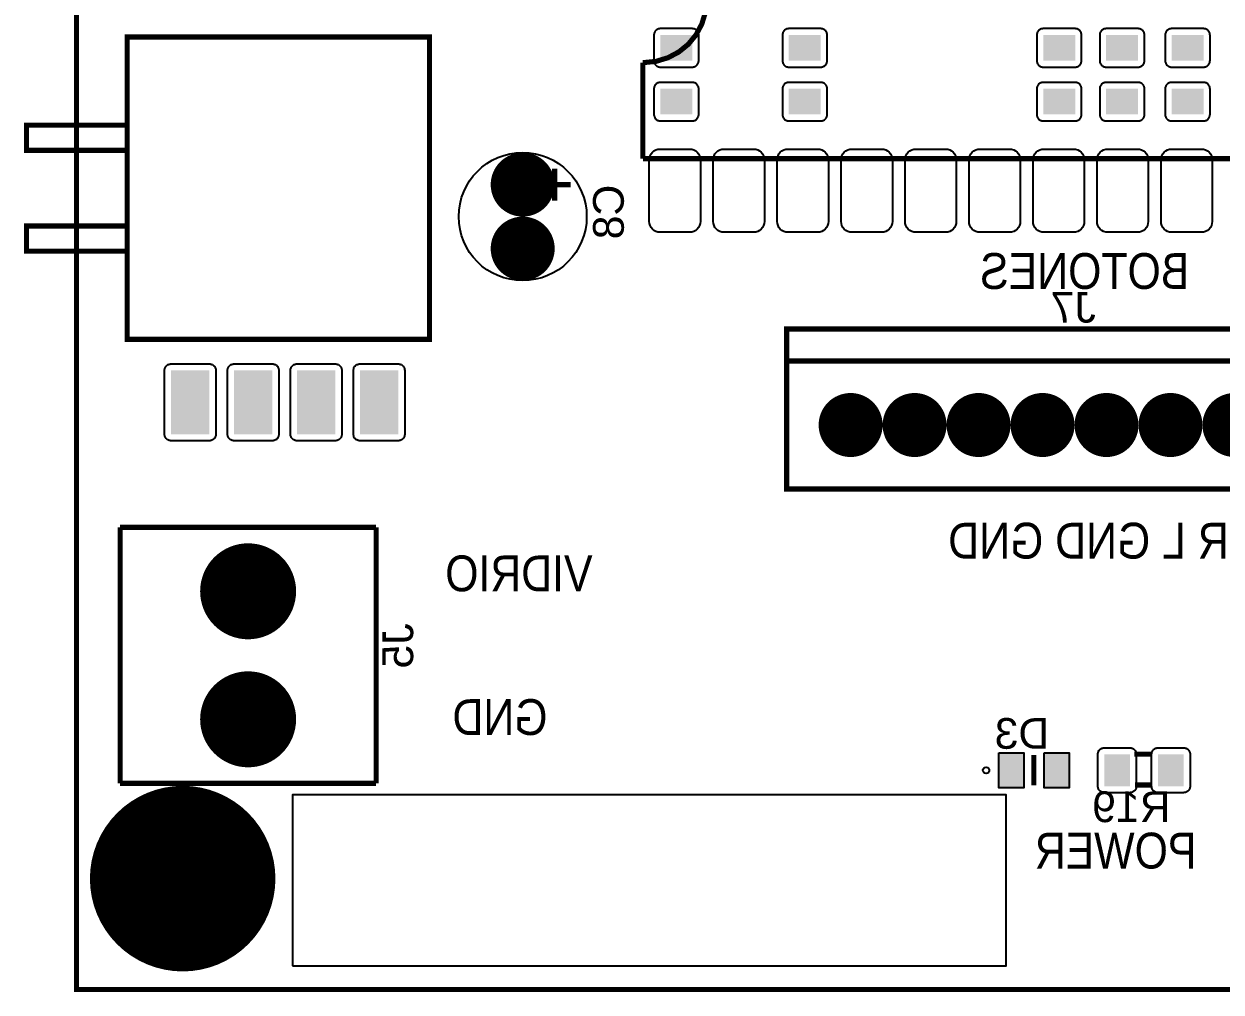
# Model space of a CAD drawing. Header units: inches. Extents: x -4.83 to 0.89, y -1.73 to 1.73.
# Drawn here: x -4.832 to -2.961, y -1.73 to -0.218 of the extents above; entities that cross this region are included whole.
import ezdxf

# ---------------------------------------------------------------- set-up
doc = ezdxf.new("R2010")
doc.units = ezdxf.units.IN
doc.header["$MEASUREMENT"] = 0

# ---------------------------------------------------------------- blocks, each defined once
blk = doc.blocks.new('RPAD')
blk.add_trace([(-0.5, -0.5), (-0.5, 0.5), (0.5, -0.5), (0.5, 0.5)])
blk = doc.blocks.new('EPAD')
at = {"const_width": 0.5}
blk.add_lwpolyline([(-0.25, 0, 1), (0.25, 0, 1)], format="xyb", close=True, dxfattribs=at)

msp = doc.modelspace()

# ---------------------------------------------------------------- linework, layer by layer
for points, const_width in [([(0.8845, -1.726), (-4.75, -1.726), (-4.75, 1.726), (0.8845, 1.726), (0.8845, -1.726)], 0.008), ([(0.8845, -1.726), (-4.75, -1.726), (-4.75, 1.726), (0.8845, 1.726), (0.8845, -1.726)], 0.008), ([(0.8845, -1.726), (-4.75, -1.726), (-4.75, 1.726), (0.8845, 1.726), (0.8845, -1.726)], 0.008), ([(-3.7647, -0.178), (-3.7667, -0.1986), (-3.7725, -0.2176), (-3.7816, -0.2346), (-3.7937, -0.2493), (-3.8085, -0.2613), (-3.8255, -0.2703), (-3.8443, -0.276), (-3.8647, -0.278)], 0.008), ([(-3.7647, -0.178), (-3.7667, -0.1986), (-3.7725, -0.2176), (-3.7816, -0.2346), (-3.7937, -0.2493), (-3.8085, -0.2613), (-3.8255, -0.2703), (-3.8443, -0.276), (-3.8647, -0.278)], 0.008), ([(-3.7647, -0.178), (-3.7667, -0.1986), (-3.7725, -0.2176), (-3.7816, -0.2346), (-3.7937, -0.2493), (-3.8085, -0.2613), (-3.8255, -0.2703), (-3.8443, -0.276), (-3.8647, -0.278)], 0.008), ([(-4.1982, -0.7102), (-4.6706, -0.7102), (-4.6706, -0.2378), (-4.1982, -0.2378), (-4.1982, -0.7102)], 0.008), ([(-4.1982, -0.7102), (-4.6706, -0.7102), (-4.6706, -0.2378), (-4.1982, -0.2378), (-4.1982, -0.7102)], 0.008), ([(-4.1982, -0.7102), (-4.6706, -0.7102), (-4.6706, -0.2378), (-4.1982, -0.2378), (-4.1982, -0.7102)], 0.008), ([(-3.8647, -0.428), (-3.8647, -0.278)], 0.008), ([(-3.8647, -0.428), (-3.8647, -0.278)], 0.008), ([(-3.8647, -0.428), (-3.8647, -0.278)], 0.008), ([(-4.6706, -0.415), (-4.8281, -0.415), (-4.8281, -0.3756), (-4.6706, -0.3756), (-4.6706, -0.415)], 0.008), ([(-4.6706, -0.415), (-4.8281, -0.415), (-4.8281, -0.3756), (-4.6706, -0.3756), (-4.6706, -0.415)], 0.008), ([(-4.6706, -0.415), (-4.8281, -0.415), (-4.8281, -0.3756), (-4.6706, -0.3756), (-4.6706, -0.415)], 0.008), ([(-3.8647, -0.428), (-1.8647, -0.428)], 0.008), ([(-3.8647, -0.428), (-1.8647, -0.428)], 0.008), ([(-3.8647, -0.428), (-1.8647, -0.428)], 0.008), ([(-4.0025, -0.4435), (-4.0025, -0.4935)], 0.008), ([(-4.0025, -0.4435), (-4.0025, -0.4935)], 0.008), ([(-4.0025, -0.4435), (-4.0025, -0.4935)], 0.008), ([(-3.9775, -0.4685), (-4.0275, -0.4685)], 0.008), ([(-3.9775, -0.4685), (-4.0275, -0.4685)], 0.008), ([(-3.9775, -0.4685), (-4.0275, -0.4685)], 0.008), ([(-4.6706, -0.5724), (-4.8281, -0.5724), (-4.8281, -0.5331), (-4.6706, -0.5331), (-4.6706, -0.5724)], 0.008), ([(-4.6706, -0.5724), (-4.8281, -0.5724), (-4.8281, -0.5331), (-4.6706, -0.5331), (-4.6706, -0.5724)], 0.008), ([(-4.6706, -0.5724), (-4.8281, -0.5724), (-4.8281, -0.5331), (-4.6706, -0.5331), (-4.6706, -0.5724)], 0.008), ([(-2.7399, -0.9441), (-3.6399, -0.9441), (-3.6399, -0.6941), (-2.7399, -0.6941), (-2.7399, -0.9441)], 0.008), ([(-2.7399, -0.9441), (-3.6399, -0.9441), (-3.6399, -0.6941), (-2.7399, -0.6941), (-2.7399, -0.9441)], 0.008), ([(-2.7399, -0.9441), (-3.6399, -0.9441), (-3.6399, -0.6941), (-2.7399, -0.6941), (-2.7399, -0.9441)], 0.008), ([(-3.6399, -0.7441), (-2.7399, -0.7441)], 0.008), ([(-3.6399, -0.7441), (-2.7399, -0.7441)], 0.008), ([(-3.6399, -0.7441), (-2.7399, -0.7441)], 0.008), ([(-4.2817, -1.0039), (-4.6817, -1.0039)], 0.008), ([(-4.6817, -1.0039), (-4.6817, -1.4039)], 0.008), ([(-4.2817, -1.0039), (-4.6817, -1.0039)], 0.008), ([(-4.6817, -1.0039), (-4.6817, -1.4039)], 0.008), ([(-4.2817, -1.0039), (-4.6817, -1.0039)], 0.008), ([(-4.6817, -1.0039), (-4.6817, -1.4039)], 0.008), ([(-4.2817, -1.0039), (-4.2817, -1.4039)], 0.008), ([(-4.2817, -1.0039), (-4.2817, -1.4039)], 0.008), ([(-4.2817, -1.0039), (-4.2817, -1.4039)], 0.008), ([(-3.2533, -1.3598), (-3.2533, -1.4071)], 0.00787), ([(-3.2533, -1.3598), (-3.2533, -1.4071)], 0.00787), ([(-3.2533, -1.3598), (-3.2533, -1.4071)], 0.00787), ([(-3.0684, -1.3585), (-3.0964, -1.3585)], 0.008), ([(-3.0684, -1.3585), (-3.0964, -1.3585)], 0.008), ([(-3.0684, -1.3585), (-3.0964, -1.3585)], 0.008), ([(-4.2817, -1.4039), (-4.6817, -1.4039)], 0.008), ([(-4.2817, -1.4039), (-4.6817, -1.4039)], 0.008), ([(-4.2817, -1.4039), (-4.6817, -1.4039)], 0.008), ([(-3.0684, -1.4065), (-3.0954, -1.4065)], 0.008), ([(-3.0684, -1.4065), (-3.0954, -1.4065)], 0.008), ([(-3.0684, -1.4065), (-3.0954, -1.4065)], 0.008)]:
    msp.add_lwpolyline(points, dxfattribs=dict(const_width=const_width))
for points in [[(-3.7774, -0.2748), (-3.7774, -0.2349), (-3.7774, -0.2338), (-3.7776, -0.2328), (-3.7778, -0.2318), (-3.7781, -0.2309), (-3.7785, -0.23), (-3.779, -0.2292), (-3.7796, -0.2284), (-3.7803, -0.2277), (-3.781, -0.2271), (-3.7817, -0.2265), (-3.7825, -0.226), (-3.7834, -0.2256), (-3.7844, -0.2253), (-3.7853, -0.225), (-3.7863, -0.2249), (-3.7874, -0.2248), (-3.8374, -0.2248), (-3.8384, -0.2249), (-3.8394, -0.225), (-3.8404, -0.2253), (-3.8413, -0.2256), (-3.8422, -0.226), (-3.843, -0.2265), (-3.8438, -0.2271), (-3.8445, -0.2277), (-3.8451, -0.2284), (-3.8457, -0.2292), (-3.8462, -0.23), (-3.8466, -0.2309), (-3.8469, -0.2318), (-3.8472, -0.2328), (-3.8473, -0.2338), (-3.8474, -0.2349), (-3.8474, -0.2748), (-3.8473, -0.2759), (-3.8472, -0.2769), (-3.8469, -0.2779), (-3.8466, -0.2788), (-3.8462, -0.2797), (-3.8457, -0.2805), (-3.8451, -0.2813), (-3.8445, -0.282), (-3.8438, -0.2826), (-3.843, -0.2832), (-3.8422, -0.2837), (-3.8413, -0.2841), (-3.8404, -0.2844), (-3.8394, -0.2847), (-3.8384, -0.2848), (-3.8374, -0.2848), (-3.7874, -0.2848), (-3.7863, -0.2848), (-3.7853, -0.2847), (-3.7844, -0.2844), (-3.7834, -0.2841), (-3.7825, -0.2837), (-3.7817, -0.2832), (-3.781, -0.2826), (-3.7803, -0.282), (-3.7796, -0.2813), (-3.779, -0.2805), (-3.7785, -0.2797), (-3.7781, -0.2788), (-3.7778, -0.2779), (-3.7776, -0.2769), (-3.7774, -0.2759), (-3.7774, -0.2748)], [(-3.6466, -0.2349), (-3.6466, -0.2748), (-3.6465, -0.2759), (-3.6464, -0.2769), (-3.6461, -0.2779), (-3.6458, -0.2788), (-3.6454, -0.2797), (-3.6449, -0.2805), (-3.6443, -0.2813), (-3.6437, -0.282), (-3.643, -0.2826), (-3.6422, -0.2832), (-3.6414, -0.2837), (-3.6405, -0.2841), (-3.6396, -0.2844), (-3.6386, -0.2847), (-3.6376, -0.2848), (-3.6366, -0.2848), (-3.5866, -0.2848), (-3.5855, -0.2848), (-3.5845, -0.2847), (-3.5836, -0.2844), (-3.5826, -0.2841), (-3.5818, -0.2837), (-3.5809, -0.2832), (-3.5802, -0.2826), (-3.5795, -0.282), (-3.5788, -0.2813), (-3.5783, -0.2805), (-3.5778, -0.2797), (-3.5773, -0.2788), (-3.577, -0.2779), (-3.5768, -0.2769), (-3.5766, -0.2759), (-3.5766, -0.2748), (-3.5766, -0.2349), (-3.5766, -0.2338), (-3.5768, -0.2328), (-3.577, -0.2318), (-3.5773, -0.2309), (-3.5778, -0.23), (-3.5783, -0.2292), (-3.5788, -0.2284), (-3.5795, -0.2277), (-3.5802, -0.2271), (-3.5809, -0.2265), (-3.5818, -0.226), (-3.5826, -0.2256), (-3.5836, -0.2253), (-3.5845, -0.225), (-3.5855, -0.2249), (-3.5866, -0.2248), (-3.6366, -0.2248), (-3.6376, -0.2249), (-3.6386, -0.225), (-3.6396, -0.2253), (-3.6405, -0.2256), (-3.6414, -0.226), (-3.6422, -0.2265), (-3.643, -0.2271), (-3.6437, -0.2277), (-3.6443, -0.2284), (-3.6449, -0.2292), (-3.6454, -0.23), (-3.6458, -0.2309), (-3.6461, -0.2318), (-3.6464, -0.2328), (-3.6465, -0.2338), (-3.6466, -0.2349)], [(-3.1789, -0.2748), (-3.1789, -0.2349), (-3.179, -0.2338), (-3.1791, -0.2328), (-3.1794, -0.2318), (-3.1797, -0.2309), (-3.1801, -0.23), (-3.1806, -0.2292), (-3.1812, -0.2284), (-3.1818, -0.2277), (-3.1825, -0.2271), (-3.1833, -0.2265), (-3.1841, -0.226), (-3.185, -0.2256), (-3.1859, -0.2253), (-3.1869, -0.225), (-3.1879, -0.2249), (-3.1889, -0.2248), (-3.2389, -0.2248), (-3.24, -0.2249), (-3.241, -0.225), (-3.2419, -0.2253), (-3.2429, -0.2256), (-3.2437, -0.226), (-3.2446, -0.2265), (-3.2453, -0.2271), (-3.246, -0.2277), (-3.2467, -0.2284), (-3.2473, -0.2292), (-3.2478, -0.23), (-3.2482, -0.2309), (-3.2485, -0.2318), (-3.2487, -0.2328), (-3.2489, -0.2338), (-3.2489, -0.2349), (-3.2489, -0.2748), (-3.2489, -0.2759), (-3.2487, -0.2769), (-3.2485, -0.2779), (-3.2482, -0.2788), (-3.2478, -0.2797), (-3.2473, -0.2805), (-3.2467, -0.2813), (-3.246, -0.282), (-3.2453, -0.2826), (-3.2446, -0.2832), (-3.2437, -0.2837), (-3.2429, -0.2841), (-3.2419, -0.2844), (-3.241, -0.2847), (-3.24, -0.2848), (-3.2389, -0.2848), (-3.1889, -0.2848), (-3.1879, -0.2848), (-3.1869, -0.2847), (-3.1859, -0.2844), (-3.185, -0.2841), (-3.1841, -0.2837), (-3.1833, -0.2832), (-3.1825, -0.2826), (-3.1818, -0.282), (-3.1812, -0.2813), (-3.1806, -0.2805), (-3.1801, -0.2797), (-3.1797, -0.2788), (-3.1794, -0.2779), (-3.1791, -0.2769), (-3.179, -0.2759), (-3.1789, -0.2748)], [(-3.0805, -0.2748), (-3.0805, -0.2349), (-3.0806, -0.2338), (-3.0807, -0.2328), (-3.081, -0.2318), (-3.0813, -0.2309), (-3.0817, -0.23), (-3.0822, -0.2292), (-3.0828, -0.2284), (-3.0834, -0.2277), (-3.0841, -0.2271), (-3.0849, -0.2265), (-3.0857, -0.226), (-3.0866, -0.2256), (-3.0875, -0.2253), (-3.0885, -0.225), (-3.0895, -0.2249), (-3.0905, -0.2248), (-3.1405, -0.2248), (-3.1416, -0.2249), (-3.1426, -0.225), (-3.1435, -0.2253), (-3.1444, -0.2256), (-3.1453, -0.226), (-3.1461, -0.2265), (-3.1469, -0.2271), (-3.1476, -0.2277), (-3.1483, -0.2284), (-3.1488, -0.2292), (-3.1493, -0.23), (-3.1497, -0.2309), (-3.1501, -0.2318), (-3.1503, -0.2328), (-3.1505, -0.2338), (-3.1505, -0.2349), (-3.1505, -0.2748), (-3.1505, -0.2759), (-3.1503, -0.2769), (-3.1501, -0.2779), (-3.1497, -0.2788), (-3.1493, -0.2797), (-3.1488, -0.2805), (-3.1483, -0.2813), (-3.1476, -0.282), (-3.1469, -0.2826), (-3.1461, -0.2832), (-3.1453, -0.2837), (-3.1444, -0.2841), (-3.1435, -0.2844), (-3.1426, -0.2847), (-3.1416, -0.2848), (-3.1405, -0.2848), (-3.0905, -0.2848), (-3.0895, -0.2848), (-3.0885, -0.2847), (-3.0875, -0.2844), (-3.0866, -0.2841), (-3.0857, -0.2837), (-3.0849, -0.2832), (-3.0841, -0.2826), (-3.0834, -0.282), (-3.0828, -0.2813), (-3.0822, -0.2805), (-3.0817, -0.2797), (-3.0813, -0.2788), (-3.081, -0.2779), (-3.0807, -0.2769), (-3.0806, -0.2759), (-3.0805, -0.2748)], [(-2.9781, -0.2748), (-2.9781, -0.2349), (-2.9782, -0.2338), (-2.9783, -0.2328), (-2.9786, -0.2318), (-2.9789, -0.2309), (-2.9793, -0.23), (-2.9798, -0.2292), (-2.9804, -0.2284), (-2.981, -0.2277), (-2.9817, -0.2271), (-2.9825, -0.2265), (-2.9833, -0.226), (-2.9842, -0.2256), (-2.9851, -0.2253), (-2.9861, -0.225), (-2.9871, -0.2249), (-2.9881, -0.2248), (-3.0381, -0.2248), (-3.0392, -0.2249), (-3.0402, -0.225), (-3.0412, -0.2253), (-3.0421, -0.2256), (-3.043, -0.226), (-3.0438, -0.2265), (-3.0446, -0.2271), (-3.0453, -0.2277), (-3.0459, -0.2284), (-3.0465, -0.2292), (-3.047, -0.23), (-3.0474, -0.2309), (-3.0477, -0.2318), (-3.048, -0.2328), (-3.0481, -0.2338), (-3.0481, -0.2349), (-3.0481, -0.2748), (-3.0481, -0.2759), (-3.048, -0.2769), (-3.0477, -0.2779), (-3.0474, -0.2788), (-3.047, -0.2797), (-3.0465, -0.2805), (-3.0459, -0.2813), (-3.0453, -0.282), (-3.0446, -0.2826), (-3.0438, -0.2832), (-3.043, -0.2837), (-3.0421, -0.2841), (-3.0412, -0.2844), (-3.0402, -0.2847), (-3.0392, -0.2848), (-3.0381, -0.2848), (-2.9881, -0.2848), (-2.9871, -0.2848), (-2.9861, -0.2847), (-2.9851, -0.2844), (-2.9842, -0.2841), (-2.9833, -0.2837), (-2.9825, -0.2832), (-2.9817, -0.2826), (-2.981, -0.282), (-2.9804, -0.2813), (-2.9798, -0.2805), (-2.9793, -0.2797), (-2.9789, -0.2788), (-2.9786, -0.2779), (-2.9783, -0.2769), (-2.9782, -0.2759), (-2.9781, -0.2748)], [(-3.7774, -0.3589), (-3.7774, -0.3189), (-3.7774, -0.3178), (-3.7776, -0.3168), (-3.7778, -0.3158), (-3.7781, -0.3149), (-3.7785, -0.314), (-3.779, -0.3132), (-3.7796, -0.3124), (-3.7803, -0.3117), (-3.781, -0.3111), (-3.7817, -0.3105), (-3.7825, -0.31), (-3.7834, -0.3096), (-3.7844, -0.3093), (-3.7853, -0.309), (-3.7863, -0.3089), (-3.7874, -0.3089), (-3.8374, -0.3089), (-3.8384, -0.3089), (-3.8394, -0.309), (-3.8404, -0.3093), (-3.8413, -0.3096), (-3.8422, -0.31), (-3.843, -0.3105), (-3.8438, -0.3111), (-3.8445, -0.3117), (-3.8451, -0.3124), (-3.8457, -0.3132), (-3.8462, -0.314), (-3.8466, -0.3149), (-3.8469, -0.3158), (-3.8472, -0.3168), (-3.8473, -0.3178), (-3.8474, -0.3189), (-3.8474, -0.3589), (-3.8473, -0.3599), (-3.8472, -0.3609), (-3.8469, -0.3619), (-3.8466, -0.3628), (-3.8462, -0.3637), (-3.8457, -0.3645), (-3.8451, -0.3653), (-3.8445, -0.366), (-3.8438, -0.3666), (-3.843, -0.3672), (-3.8422, -0.3677), (-3.8413, -0.3681), (-3.8404, -0.3684), (-3.8394, -0.3687), (-3.8384, -0.3688), (-3.8374, -0.3689), (-3.7874, -0.3689), (-3.7863, -0.3688), (-3.7853, -0.3687), (-3.7844, -0.3684), (-3.7834, -0.3681), (-3.7825, -0.3677), (-3.7817, -0.3672), (-3.781, -0.3666), (-3.7803, -0.366), (-3.7796, -0.3653), (-3.779, -0.3645), (-3.7785, -0.3637), (-3.7781, -0.3628), (-3.7778, -0.3619), (-3.7776, -0.3609), (-3.7774, -0.3599), (-3.7774, -0.3589)], [(-3.6466, -0.3189), (-3.6466, -0.3589), (-3.6465, -0.3599), (-3.6464, -0.3609), (-3.6461, -0.3619), (-3.6458, -0.3628), (-3.6454, -0.3637), (-3.6449, -0.3645), (-3.6443, -0.3653), (-3.6437, -0.366), (-3.643, -0.3666), (-3.6422, -0.3672), (-3.6414, -0.3677), (-3.6405, -0.3681), (-3.6396, -0.3684), (-3.6386, -0.3687), (-3.6376, -0.3688), (-3.6366, -0.3689), (-3.5866, -0.3689), (-3.5855, -0.3688), (-3.5845, -0.3687), (-3.5836, -0.3684), (-3.5826, -0.3681), (-3.5818, -0.3677), (-3.5809, -0.3672), (-3.5802, -0.3666), (-3.5795, -0.366), (-3.5788, -0.3653), (-3.5783, -0.3645), (-3.5778, -0.3637), (-3.5773, -0.3628), (-3.577, -0.3619), (-3.5768, -0.3609), (-3.5766, -0.3599), (-3.5766, -0.3589), (-3.5766, -0.3189), (-3.5766, -0.3178), (-3.5768, -0.3168), (-3.577, -0.3158), (-3.5773, -0.3149), (-3.5778, -0.314), (-3.5783, -0.3132), (-3.5788, -0.3124), (-3.5795, -0.3117), (-3.5802, -0.3111), (-3.5809, -0.3105), (-3.5818, -0.31), (-3.5826, -0.3096), (-3.5836, -0.3093), (-3.5845, -0.309), (-3.5855, -0.3089), (-3.5866, -0.3089), (-3.6366, -0.3089), (-3.6376, -0.3089), (-3.6386, -0.309), (-3.6396, -0.3093), (-3.6405, -0.3096), (-3.6414, -0.31), (-3.6422, -0.3105), (-3.643, -0.3111), (-3.6437, -0.3117), (-3.6443, -0.3124), (-3.6449, -0.3132), (-3.6454, -0.314), (-3.6458, -0.3149), (-3.6461, -0.3158), (-3.6464, -0.3168), (-3.6465, -0.3178), (-3.6466, -0.3189)], [(-3.1789, -0.3589), (-3.1789, -0.3189), (-3.179, -0.3178), (-3.1791, -0.3168), (-3.1794, -0.3158), (-3.1797, -0.3149), (-3.1801, -0.314), (-3.1806, -0.3132), (-3.1812, -0.3124), (-3.1818, -0.3117), (-3.1825, -0.3111), (-3.1833, -0.3105), (-3.1841, -0.31), (-3.185, -0.3096), (-3.1859, -0.3093), (-3.1869, -0.309), (-3.1879, -0.3089), (-3.1889, -0.3089), (-3.2389, -0.3089), (-3.24, -0.3089), (-3.241, -0.309), (-3.2419, -0.3093), (-3.2429, -0.3096), (-3.2437, -0.31), (-3.2446, -0.3105), (-3.2453, -0.3111), (-3.246, -0.3117), (-3.2467, -0.3124), (-3.2473, -0.3132), (-3.2478, -0.314), (-3.2482, -0.3149), (-3.2485, -0.3158), (-3.2487, -0.3168), (-3.2489, -0.3178), (-3.2489, -0.3189), (-3.2489, -0.3589), (-3.2489, -0.3599), (-3.2487, -0.3609), (-3.2485, -0.3619), (-3.2482, -0.3628), (-3.2478, -0.3637), (-3.2473, -0.3645), (-3.2467, -0.3653), (-3.246, -0.366), (-3.2453, -0.3666), (-3.2446, -0.3672), (-3.2437, -0.3677), (-3.2429, -0.3681), (-3.2419, -0.3684), (-3.241, -0.3687), (-3.24, -0.3688), (-3.2389, -0.3689), (-3.1889, -0.3689), (-3.1879, -0.3688), (-3.1869, -0.3687), (-3.1859, -0.3684), (-3.185, -0.3681), (-3.1841, -0.3677), (-3.1833, -0.3672), (-3.1825, -0.3666), (-3.1818, -0.366), (-3.1812, -0.3653), (-3.1806, -0.3645), (-3.1801, -0.3637), (-3.1797, -0.3628), (-3.1794, -0.3619), (-3.1791, -0.3609), (-3.179, -0.3599), (-3.1789, -0.3589)], [(-3.0805, -0.3589), (-3.0805, -0.3189), (-3.0806, -0.3178), (-3.0807, -0.3168), (-3.081, -0.3158), (-3.0813, -0.3149), (-3.0817, -0.314), (-3.0822, -0.3132), (-3.0828, -0.3124), (-3.0834, -0.3117), (-3.0841, -0.3111), (-3.0849, -0.3105), (-3.0857, -0.31), (-3.0866, -0.3096), (-3.0875, -0.3093), (-3.0885, -0.309), (-3.0895, -0.3089), (-3.0905, -0.3089), (-3.1405, -0.3089), (-3.1416, -0.3089), (-3.1426, -0.309), (-3.1435, -0.3093), (-3.1444, -0.3096), (-3.1453, -0.31), (-3.1461, -0.3105), (-3.1469, -0.3111), (-3.1476, -0.3117), (-3.1483, -0.3124), (-3.1488, -0.3132), (-3.1493, -0.314), (-3.1497, -0.3149), (-3.1501, -0.3158), (-3.1503, -0.3168), (-3.1505, -0.3178), (-3.1505, -0.3189), (-3.1505, -0.3589), (-3.1505, -0.3599), (-3.1503, -0.3609), (-3.1501, -0.3619), (-3.1497, -0.3628), (-3.1493, -0.3637), (-3.1488, -0.3645), (-3.1483, -0.3653), (-3.1476, -0.366), (-3.1469, -0.3666), (-3.1461, -0.3672), (-3.1453, -0.3677), (-3.1444, -0.3681), (-3.1435, -0.3684), (-3.1426, -0.3687), (-3.1416, -0.3688), (-3.1405, -0.3689), (-3.0905, -0.3689), (-3.0895, -0.3688), (-3.0885, -0.3687), (-3.0875, -0.3684), (-3.0866, -0.3681), (-3.0857, -0.3677), (-3.0849, -0.3672), (-3.0841, -0.3666), (-3.0834, -0.366), (-3.0828, -0.3653), (-3.0822, -0.3645), (-3.0817, -0.3637), (-3.0813, -0.3628), (-3.081, -0.3619), (-3.0807, -0.3609), (-3.0806, -0.3599), (-3.0805, -0.3589)], [(-2.9781, -0.3589), (-2.9781, -0.3189), (-2.9782, -0.3178), (-2.9783, -0.3168), (-2.9786, -0.3158), (-2.9789, -0.3149), (-2.9793, -0.314), (-2.9798, -0.3132), (-2.9804, -0.3124), (-2.981, -0.3117), (-2.9817, -0.3111), (-2.9825, -0.3105), (-2.9833, -0.31), (-2.9842, -0.3096), (-2.9851, -0.3093), (-2.9861, -0.309), (-2.9871, -0.3089), (-2.9881, -0.3089), (-3.0381, -0.3089), (-3.0392, -0.3089), (-3.0402, -0.309), (-3.0412, -0.3093), (-3.0421, -0.3096), (-3.043, -0.31), (-3.0438, -0.3105), (-3.0446, -0.3111), (-3.0453, -0.3117), (-3.0459, -0.3124), (-3.0465, -0.3132), (-3.047, -0.314), (-3.0474, -0.3149), (-3.0477, -0.3158), (-3.048, -0.3168), (-3.0481, -0.3178), (-3.0481, -0.3189), (-3.0481, -0.3589), (-3.0481, -0.3599), (-3.048, -0.3609), (-3.0477, -0.3619), (-3.0474, -0.3628), (-3.047, -0.3637), (-3.0465, -0.3645), (-3.0459, -0.3653), (-3.0453, -0.366), (-3.0446, -0.3666), (-3.0438, -0.3672), (-3.043, -0.3677), (-3.0421, -0.3681), (-3.0412, -0.3684), (-3.0402, -0.3687), (-3.0392, -0.3688), (-3.0381, -0.3689), (-2.9881, -0.3689), (-2.9871, -0.3688), (-2.9861, -0.3687), (-2.9851, -0.3684), (-2.9842, -0.3681), (-2.9833, -0.3677), (-2.9825, -0.3672), (-2.9817, -0.3666), (-2.981, -0.366), (-2.9804, -0.3653), (-2.9798, -0.3645), (-2.9793, -0.3637), (-2.9789, -0.3628), (-2.9786, -0.3619), (-2.9783, -0.3609), (-2.9782, -0.3599), (-2.9781, -0.3589)], [(-3.8377, -0.413), (-3.7917, -0.413), (-3.7882, -0.4133), (-3.785, -0.4143), (-3.7821, -0.4158), (-3.7796, -0.4179), (-3.7776, -0.4204), (-3.776, -0.4233), (-3.7751, -0.4265), (-3.7747, -0.43), (-3.7747, -0.526), (-3.7751, -0.5294), (-3.776, -0.5326), (-3.7776, -0.5355), (-3.7796, -0.538), (-3.7821, -0.5401), (-3.785, -0.5416), (-3.7882, -0.5426), (-3.7917, -0.543), (-3.8377, -0.543), (-3.8412, -0.5426), (-3.8444, -0.5416), (-3.8473, -0.5401), (-3.8498, -0.538), (-3.8519, -0.5355), (-3.8534, -0.5326), (-3.8544, -0.5294), (-3.8547, -0.526), (-3.8547, -0.43), (-3.8544, -0.4265), (-3.8534, -0.4233), (-3.8519, -0.4204), (-3.8498, -0.4179), (-3.8473, -0.4158), (-3.8444, -0.4143), (-3.8412, -0.4133), (-3.8377, -0.413)], [(-3.7377, -0.413), (-3.6917, -0.413), (-3.6882, -0.4133), (-3.685, -0.4143), (-3.6821, -0.4158), (-3.6796, -0.4179), (-3.6776, -0.4204), (-3.676, -0.4233), (-3.6751, -0.4265), (-3.6747, -0.43), (-3.6747, -0.526), (-3.6751, -0.5294), (-3.676, -0.5326), (-3.6776, -0.5355), (-3.6796, -0.538), (-3.6821, -0.5401), (-3.685, -0.5416), (-3.6882, -0.5426), (-3.6917, -0.543), (-3.7377, -0.543), (-3.7412, -0.5426), (-3.7444, -0.5416), (-3.7473, -0.5401), (-3.7498, -0.538), (-3.7519, -0.5355), (-3.7534, -0.5326), (-3.7544, -0.5294), (-3.7547, -0.526), (-3.7547, -0.43), (-3.7544, -0.4265), (-3.7534, -0.4233), (-3.7519, -0.4204), (-3.7498, -0.4179), (-3.7473, -0.4158), (-3.7444, -0.4143), (-3.7412, -0.4133), (-3.7377, -0.413)], [(-3.6377, -0.413), (-3.5917, -0.413), (-3.5882, -0.4133), (-3.585, -0.4143), (-3.5821, -0.4158), (-3.5796, -0.4179), (-3.5776, -0.4204), (-3.576, -0.4233), (-3.5751, -0.4265), (-3.5747, -0.43), (-3.5747, -0.526), (-3.5751, -0.5294), (-3.576, -0.5326), (-3.5776, -0.5355), (-3.5796, -0.538), (-3.5821, -0.5401), (-3.585, -0.5416), (-3.5882, -0.5426), (-3.5917, -0.543), (-3.6377, -0.543), (-3.6412, -0.5426), (-3.6444, -0.5416), (-3.6473, -0.5401), (-3.6498, -0.538), (-3.6519, -0.5355), (-3.6534, -0.5326), (-3.6544, -0.5294), (-3.6547, -0.526), (-3.6547, -0.43), (-3.6544, -0.4265), (-3.6534, -0.4233), (-3.6519, -0.4204), (-3.6498, -0.4179), (-3.6473, -0.4158), (-3.6444, -0.4143), (-3.6412, -0.4133), (-3.6377, -0.413)], [(-3.5377, -0.413), (-3.4917, -0.413), (-3.4882, -0.4133), (-3.485, -0.4143), (-3.4821, -0.4158), (-3.4796, -0.4179), (-3.4776, -0.4204), (-3.476, -0.4233), (-3.4751, -0.4265), (-3.4747, -0.43), (-3.4747, -0.526), (-3.4751, -0.5294), (-3.476, -0.5326), (-3.4776, -0.5355), (-3.4796, -0.538), (-3.4821, -0.5401), (-3.485, -0.5416), (-3.4882, -0.5426), (-3.4917, -0.543), (-3.5377, -0.543), (-3.5412, -0.5426), (-3.5444, -0.5416), (-3.5473, -0.5401), (-3.5498, -0.538), (-3.5519, -0.5355), (-3.5534, -0.5326), (-3.5544, -0.5294), (-3.5547, -0.526), (-3.5547, -0.43), (-3.5544, -0.4265), (-3.5534, -0.4233), (-3.5519, -0.4204), (-3.5498, -0.4179), (-3.5473, -0.4158), (-3.5444, -0.4143), (-3.5412, -0.4133), (-3.5377, -0.413)], [(-3.4377, -0.413), (-3.3917, -0.413), (-3.3882, -0.4133), (-3.385, -0.4143), (-3.3821, -0.4158), (-3.3796, -0.4179), (-3.3776, -0.4204), (-3.376, -0.4233), (-3.3751, -0.4265), (-3.3747, -0.43), (-3.3747, -0.526), (-3.3751, -0.5294), (-3.376, -0.5326), (-3.3776, -0.5355), (-3.3796, -0.538), (-3.3821, -0.5401), (-3.385, -0.5416), (-3.3882, -0.5426), (-3.3917, -0.543), (-3.4377, -0.543), (-3.4412, -0.5426), (-3.4444, -0.5416), (-3.4473, -0.5401), (-3.4498, -0.538), (-3.4519, -0.5355), (-3.4534, -0.5326), (-3.4544, -0.5294), (-3.4547, -0.526), (-3.4547, -0.43), (-3.4544, -0.4265), (-3.4534, -0.4233), (-3.4519, -0.4204), (-3.4498, -0.4179), (-3.4473, -0.4158), (-3.4444, -0.4143), (-3.4412, -0.4133), (-3.4377, -0.413)], [(-3.3377, -0.413), (-3.2917, -0.413), (-3.2882, -0.4133), (-3.285, -0.4143), (-3.2821, -0.4158), (-3.2796, -0.4179), (-3.2776, -0.4204), (-3.276, -0.4233), (-3.2751, -0.4265), (-3.2747, -0.43), (-3.2747, -0.526), (-3.2751, -0.5294), (-3.276, -0.5326), (-3.2776, -0.5355), (-3.2796, -0.538), (-3.2821, -0.5401), (-3.285, -0.5416), (-3.2882, -0.5426), (-3.2917, -0.543), (-3.3377, -0.543), (-3.3412, -0.5426), (-3.3444, -0.5416), (-3.3473, -0.5401), (-3.3498, -0.538), (-3.3519, -0.5355), (-3.3534, -0.5326), (-3.3544, -0.5294), (-3.3547, -0.526), (-3.3547, -0.43), (-3.3544, -0.4265), (-3.3534, -0.4233), (-3.3519, -0.4204), (-3.3498, -0.4179), (-3.3473, -0.4158), (-3.3444, -0.4143), (-3.3412, -0.4133), (-3.3377, -0.413)], [(-3.2377, -0.413), (-3.1917, -0.413), (-3.1882, -0.4133), (-3.185, -0.4143), (-3.1821, -0.4158), (-3.1796, -0.4179), (-3.1776, -0.4204), (-3.176, -0.4233), (-3.1751, -0.4265), (-3.1747, -0.43), (-3.1747, -0.526), (-3.1751, -0.5294), (-3.176, -0.5326), (-3.1776, -0.5355), (-3.1796, -0.538), (-3.1821, -0.5401), (-3.185, -0.5416), (-3.1882, -0.5426), (-3.1917, -0.543), (-3.2377, -0.543), (-3.2412, -0.5426), (-3.2444, -0.5416), (-3.2473, -0.5401), (-3.2498, -0.538), (-3.2519, -0.5355), (-3.2534, -0.5326), (-3.2544, -0.5294), (-3.2547, -0.526), (-3.2547, -0.43), (-3.2544, -0.4265), (-3.2534, -0.4233), (-3.2519, -0.4204), (-3.2498, -0.4179), (-3.2473, -0.4158), (-3.2444, -0.4143), (-3.2412, -0.4133), (-3.2377, -0.413)], [(-3.1377, -0.413), (-3.0917, -0.413), (-3.0882, -0.4133), (-3.085, -0.4143), (-3.0821, -0.4158), (-3.0796, -0.4179), (-3.0776, -0.4204), (-3.076, -0.4233), (-3.0751, -0.4265), (-3.0747, -0.43), (-3.0747, -0.526), (-3.0751, -0.5294), (-3.076, -0.5326), (-3.0776, -0.5355), (-3.0796, -0.538), (-3.0821, -0.5401), (-3.085, -0.5416), (-3.0882, -0.5426), (-3.0917, -0.543), (-3.1377, -0.543), (-3.1412, -0.5426), (-3.1444, -0.5416), (-3.1473, -0.5401), (-3.1498, -0.538), (-3.1519, -0.5355), (-3.1534, -0.5326), (-3.1544, -0.5294), (-3.1547, -0.526), (-3.1547, -0.43), (-3.1544, -0.4265), (-3.1534, -0.4233), (-3.1519, -0.4204), (-3.1498, -0.4179), (-3.1473, -0.4158), (-3.1444, -0.4143), (-3.1412, -0.4133), (-3.1377, -0.413)], [(-3.0377, -0.413), (-2.9917, -0.413), (-2.9882, -0.4133), (-2.985, -0.4143), (-2.9821, -0.4158), (-2.9796, -0.4179), (-2.9776, -0.4204), (-2.976, -0.4233), (-2.9751, -0.4265), (-2.9747, -0.43), (-2.9747, -0.526), (-2.9751, -0.5294), (-2.976, -0.5326), (-2.9776, -0.5355), (-2.9796, -0.538), (-2.9821, -0.5401), (-2.985, -0.5416), (-2.9882, -0.5426), (-2.9917, -0.543), (-3.0377, -0.543), (-3.0412, -0.5426), (-3.0444, -0.5416), (-3.0473, -0.5401), (-3.0498, -0.538), (-3.0519, -0.5355), (-3.0534, -0.5326), (-3.0544, -0.5294), (-3.0547, -0.526), (-3.0547, -0.43), (-3.0544, -0.4265), (-3.0534, -0.4233), (-3.0519, -0.4204), (-3.0498, -0.4179), (-3.0473, -0.4158), (-3.0444, -0.4143), (-3.0412, -0.4133), (-3.0377, -0.413)], [(-4.6022, -0.7487), (-4.5422, -0.7487), (-4.5412, -0.7487), (-4.5402, -0.7489), (-4.5392, -0.7491), (-4.5383, -0.7494), (-4.5374, -0.7498), (-4.5366, -0.7503), (-4.5358, -0.7509), (-4.5351, -0.7516), (-4.5345, -0.7523), (-4.5339, -0.753), (-4.5334, -0.7539), (-4.533, -0.7547), (-4.5326, -0.7557), (-4.5324, -0.7566), (-4.5323, -0.7576), (-4.5322, -0.7587), (-4.5322, -0.8587), (-4.5323, -0.8597), (-4.5324, -0.8607), (-4.5326, -0.8617), (-4.533, -0.8626), (-4.5334, -0.8635), (-4.5339, -0.8643), (-4.5345, -0.8651), (-4.5351, -0.8658), (-4.5358, -0.8664), (-4.5366, -0.867), (-4.5374, -0.8675), (-4.5383, -0.8679), (-4.5392, -0.8682), (-4.5402, -0.8685), (-4.5412, -0.8686), (-4.5422, -0.8687), (-4.6022, -0.8687), (-4.6032, -0.8686), (-4.6042, -0.8685), (-4.6052, -0.8682), (-4.6061, -0.8679), (-4.607, -0.8675), (-4.6078, -0.867), (-4.6086, -0.8664), (-4.6093, -0.8658), (-4.61, -0.8651), (-4.6105, -0.8643), (-4.611, -0.8635), (-4.6114, -0.8626), (-4.6118, -0.8617), (-4.612, -0.8607), (-4.6122, -0.8597), (-4.6122, -0.8587), (-4.6122, -0.7587), (-4.6122, -0.7576), (-4.612, -0.7566), (-4.6118, -0.7557), (-4.6114, -0.7547), (-4.611, -0.7539), (-4.6105, -0.753), (-4.61, -0.7523), (-4.6093, -0.7516), (-4.6086, -0.7509), (-4.6078, -0.7503), (-4.607, -0.7498), (-4.6061, -0.7494), (-4.6052, -0.7491), (-4.6042, -0.7489), (-4.6032, -0.7487), (-4.6022, -0.7487)], [(-4.5038, -0.7487), (-4.4438, -0.7487), (-4.4427, -0.7487), (-4.4417, -0.7489), (-4.4408, -0.7491), (-4.4398, -0.7494), (-4.439, -0.7498), (-4.4381, -0.7503), (-4.4374, -0.7509), (-4.4367, -0.7516), (-4.436, -0.7523), (-4.4355, -0.753), (-4.435, -0.7539), (-4.4346, -0.7547), (-4.4342, -0.7557), (-4.434, -0.7566), (-4.4338, -0.7576), (-4.4338, -0.7587), (-4.4338, -0.8587), (-4.4338, -0.8597), (-4.434, -0.8607), (-4.4342, -0.8617), (-4.4346, -0.8626), (-4.435, -0.8635), (-4.4355, -0.8643), (-4.436, -0.8651), (-4.4367, -0.8658), (-4.4374, -0.8664), (-4.4381, -0.867), (-4.439, -0.8675), (-4.4398, -0.8679), (-4.4408, -0.8682), (-4.4417, -0.8685), (-4.4427, -0.8686), (-4.4438, -0.8687), (-4.5038, -0.8687), (-4.5048, -0.8686), (-4.5058, -0.8685), (-4.5068, -0.8682), (-4.5077, -0.8679), (-4.5086, -0.8675), (-4.5094, -0.867), (-4.5102, -0.8664), (-4.5109, -0.8658), (-4.5115, -0.8651), (-4.5121, -0.8643), (-4.5126, -0.8635), (-4.513, -0.8626), (-4.5133, -0.8617), (-4.5136, -0.8607), (-4.5137, -0.8597), (-4.5138, -0.8587), (-4.5138, -0.7587), (-4.5137, -0.7576), (-4.5136, -0.7566), (-4.5133, -0.7557), (-4.513, -0.7547), (-4.5126, -0.7539), (-4.5121, -0.753), (-4.5115, -0.7523), (-4.5109, -0.7516), (-4.5102, -0.7509), (-4.5094, -0.7503), (-4.5086, -0.7498), (-4.5077, -0.7494), (-4.5068, -0.7491), (-4.5058, -0.7489), (-4.5048, -0.7487), (-4.5038, -0.7487)], [(-4.4054, -0.7487), (-4.3454, -0.7487), (-4.3443, -0.7487), (-4.3433, -0.7489), (-4.3423, -0.7491), (-4.3414, -0.7494), (-4.3405, -0.7498), (-4.3397, -0.7503), (-4.339, -0.7509), (-4.3382, -0.7516), (-4.3376, -0.7523), (-4.337, -0.753), (-4.3365, -0.7539), (-4.3361, -0.7547), (-4.3358, -0.7557), (-4.3356, -0.7566), (-4.3354, -0.7576), (-4.3354, -0.7587), (-4.3354, -0.8587), (-4.3354, -0.8597), (-4.3356, -0.8607), (-4.3358, -0.8617), (-4.3361, -0.8626), (-4.3365, -0.8635), (-4.337, -0.8643), (-4.3376, -0.8651), (-4.3382, -0.8658), (-4.339, -0.8664), (-4.3397, -0.867), (-4.3405, -0.8675), (-4.3414, -0.8679), (-4.3423, -0.8682), (-4.3433, -0.8685), (-4.3443, -0.8686), (-4.3454, -0.8687), (-4.4054, -0.8687), (-4.4064, -0.8686), (-4.4074, -0.8685), (-4.4084, -0.8682), (-4.4093, -0.8679), (-4.4102, -0.8675), (-4.411, -0.867), (-4.4118, -0.8664), (-4.4125, -0.8658), (-4.4131, -0.8651), (-4.4137, -0.8643), (-4.4142, -0.8635), (-4.4146, -0.8626), (-4.4149, -0.8617), (-4.4152, -0.8607), (-4.4153, -0.8597), (-4.4154, -0.8587), (-4.4154, -0.7587), (-4.4153, -0.7576), (-4.4152, -0.7566), (-4.4149, -0.7557), (-4.4146, -0.7547), (-4.4142, -0.7539), (-4.4137, -0.753), (-4.4131, -0.7523), (-4.4125, -0.7516), (-4.4118, -0.7509), (-4.411, -0.7503), (-4.4102, -0.7498), (-4.4093, -0.7494), (-4.4084, -0.7491), (-4.4074, -0.7489), (-4.4064, -0.7487), (-4.4054, -0.7487)], [(-4.3069, -0.7487), (-4.2469, -0.7487), (-4.2459, -0.7487), (-4.2449, -0.7489), (-4.2439, -0.7491), (-4.243, -0.7494), (-4.2421, -0.7498), (-4.2413, -0.7503), (-4.2405, -0.7509), (-4.2398, -0.7516), (-4.2392, -0.7523), (-4.2386, -0.753), (-4.2381, -0.7539), (-4.2377, -0.7547), (-4.2374, -0.7557), (-4.2371, -0.7566), (-4.237, -0.7576), (-4.2369, -0.7587), (-4.2369, -0.8587), (-4.237, -0.8597), (-4.2371, -0.8607), (-4.2374, -0.8617), (-4.2377, -0.8626), (-4.2381, -0.8635), (-4.2386, -0.8643), (-4.2392, -0.8651), (-4.2398, -0.8658), (-4.2405, -0.8664), (-4.2413, -0.867), (-4.2421, -0.8675), (-4.243, -0.8679), (-4.2439, -0.8682), (-4.2449, -0.8685), (-4.2459, -0.8686), (-4.2469, -0.8687), (-4.3069, -0.8687), (-4.308, -0.8686), (-4.309, -0.8685), (-4.3099, -0.8682), (-4.3109, -0.8679), (-4.3117, -0.8675), (-4.3126, -0.867), (-4.3133, -0.8664), (-4.314, -0.8658), (-4.3147, -0.8651), (-4.3152, -0.8643), (-4.3157, -0.8635), (-4.3162, -0.8626), (-4.3165, -0.8617), (-4.3167, -0.8607), (-4.3169, -0.8597), (-4.3169, -0.8587), (-4.3169, -0.7587), (-4.3169, -0.7576), (-4.3167, -0.7566), (-4.3165, -0.7557), (-4.3162, -0.7547), (-4.3157, -0.7539), (-4.3152, -0.753), (-4.3147, -0.7523), (-4.314, -0.7516), (-4.3133, -0.7509), (-4.3126, -0.7503), (-4.3117, -0.7498), (-4.3109, -0.7494), (-4.3099, -0.7491), (-4.309, -0.7489), (-4.308, -0.7487), (-4.3069, -0.7487)], [(-3.3082, -1.356), (-3.2692, -1.356), (-3.2692, -1.411), (-3.3082, -1.411), (-3.3082, -1.356)], [(-3.2374, -1.356), (-3.1984, -1.356), (-3.1984, -1.411), (-3.2374, -1.411), (-3.2374, -1.356)], [(-3.1034, -1.4185), (-3.1434, -1.4185), (-3.1444, -1.4184), (-3.1454, -1.4183), (-3.1464, -1.418), (-3.1473, -1.4177), (-3.1482, -1.4173), (-3.149, -1.4168), (-3.1498, -1.4162), (-3.1505, -1.4156), (-3.1511, -1.4149), (-3.1517, -1.4141), (-3.1522, -1.4133), (-3.1526, -1.4124), (-3.1529, -1.4115), (-3.1532, -1.4105), (-3.1533, -1.4095), (-3.1534, -1.4085), (-3.1534, -1.3585), (-3.1533, -1.3574), (-3.1532, -1.3564), (-3.1529, -1.3555), (-3.1526, -1.3545), (-3.1522, -1.3537), (-3.1517, -1.3528), (-3.1511, -1.3521), (-3.1505, -1.3514), (-3.1498, -1.3507), (-3.149, -1.3501), (-3.1482, -1.3497), (-3.1473, -1.3492), (-3.1464, -1.3489), (-3.1454, -1.3487), (-3.1444, -1.3485), (-3.1434, -1.3485), (-3.1034, -1.3485), (-3.1023, -1.3485), (-3.1013, -1.3487), (-3.1004, -1.3489), (-3.0994, -1.3492), (-3.0986, -1.3497), (-3.0977, -1.3501), (-3.097, -1.3507), (-3.0963, -1.3514), (-3.0956, -1.3521), (-3.0951, -1.3528), (-3.0946, -1.3537), (-3.0942, -1.3545), (-3.0938, -1.3555), (-3.0936, -1.3564), (-3.0934, -1.3574), (-3.0934, -1.3585), (-3.0934, -1.4085), (-3.0934, -1.4095), (-3.0936, -1.4105), (-3.0938, -1.4115), (-3.0942, -1.4124), (-3.0946, -1.4133), (-3.0951, -1.4141), (-3.0956, -1.4149), (-3.0963, -1.4156), (-3.097, -1.4162), (-3.0977, -1.4168), (-3.0986, -1.4173), (-3.0994, -1.4177), (-3.1004, -1.418), (-3.1013, -1.4183), (-3.1023, -1.4184), (-3.1034, -1.4185)], [(-3.0194, -1.4185), (-3.0594, -1.4185), (-3.0604, -1.4184), (-3.0614, -1.4183), (-3.0624, -1.418), (-3.0633, -1.4177), (-3.0642, -1.4173), (-3.065, -1.4168), (-3.0658, -1.4162), (-3.0665, -1.4156), (-3.0671, -1.4149), (-3.0677, -1.4141), (-3.0682, -1.4133), (-3.0686, -1.4124), (-3.0689, -1.4115), (-3.0692, -1.4105), (-3.0693, -1.4095), (-3.0694, -1.4085), (-3.0694, -1.3585), (-3.0693, -1.3574), (-3.0692, -1.3564), (-3.0689, -1.3555), (-3.0686, -1.3545), (-3.0682, -1.3537), (-3.0677, -1.3528), (-3.0671, -1.3521), (-3.0665, -1.3514), (-3.0658, -1.3507), (-3.065, -1.3501), (-3.0642, -1.3497), (-3.0633, -1.3492), (-3.0624, -1.3489), (-3.0614, -1.3487), (-3.0604, -1.3485), (-3.0594, -1.3485), (-3.0194, -1.3485), (-3.0183, -1.3485), (-3.0173, -1.3487), (-3.0164, -1.3489), (-3.0154, -1.3492), (-3.0146, -1.3497), (-3.0137, -1.3501), (-3.013, -1.3507), (-3.0123, -1.3514), (-3.0116, -1.3521), (-3.0111, -1.3528), (-3.0106, -1.3537), (-3.0102, -1.3545), (-3.0098, -1.3555), (-3.0096, -1.3564), (-3.0094, -1.3574), (-3.0094, -1.3585), (-3.0094, -1.4085), (-3.0094, -1.4095), (-3.0096, -1.4105), (-3.0098, -1.4115), (-3.0102, -1.4124), (-3.0106, -1.4133), (-3.0111, -1.4141), (-3.0116, -1.4149), (-3.0123, -1.4156), (-3.013, -1.4162), (-3.0137, -1.4168), (-3.0146, -1.4173), (-3.0154, -1.4177), (-3.0164, -1.418), (-3.0173, -1.4183), (-3.0183, -1.4184), (-3.0194, -1.4185)]]:
    msp.add_lwpolyline(points, close=True)
msp.add_lwpolyline([(-4.4125, -1.6891), (-3.297, -1.6891), (-3.297, -1.4221), (-4.4125, -1.4221), (-4.4125, -1.6891)])
for centre, radius in [((-4.0525, -0.5185), 0.1), ((-4.0525, -0.5185), 0.1), ((-4.0525, -0.5185), 0.1), ((-3.3281, -1.3835), 0.00492), ((-3.3281, -1.3835), 0.00492), ((-3.3281, -1.3835), 0.00492)]:
    msp.add_circle(centre, radius)

# ---------------------------------------------------------------- block references
at = {"xscale": -0.04, "yscale": 0.05}
for p, rotation in [((-3.8124, -0.2549), 270), ((-3.6116, -0.2549), 90), ((-3.2139, -0.2549), 270), ((-3.1155, -0.2549), 270), ((-3.0131, -0.2549), 270), ((-3.8124, -0.3388), 270), ((-3.6116, -0.3388), 90), ((-3.2139, -0.3388), 270), ((-3.1155, -0.3388), 270), ((-3.0131, -0.3388), 270), ((-3.1234, -1.3835), 180), ((-3.0394, -1.3835), 180)]:
    msp.add_blockref('RPAD', p, dxfattribs=dict(at, rotation=rotation))
for name, p, xscale, yscale in [('EPAD', (-4.0525, -0.4685), -0.1, 0.1), ('EPAD', (-4.0525, -0.5685), -0.1, 0.1), ('RPAD', (-4.5722, -0.8087), -0.06, 0.1), ('RPAD', (-4.4738, -0.8087), -0.06, 0.1), ('RPAD', (-4.3754, -0.8087), -0.06, 0.1), ('RPAD', (-4.2769, -0.8087), -0.06, 0.1), ('EPAD', (-3.5399, -0.8441), -0.1, 0.1), ('EPAD', (-3.4399, -0.8441), -0.1, 0.1), ('EPAD', (-3.3399, -0.8441), -0.1, 0.1), ('EPAD', (-3.2399, -0.8441), -0.1, 0.1), ('EPAD', (-3.1399, -0.8441), -0.1, 0.1), ('EPAD', (-3.0399, -0.8441), -0.1, 0.1), ('EPAD', (-2.9399, -0.8441), -0.1, 0.1), ('EPAD', (-4.4817, -1.1039), -0.15, 0.15), ('EPAD', (-4.4817, -1.3039), -0.15, 0.15), ('RPAD', (-3.2887, -1.3835), -0.039, 0.055), ('RPAD', (-3.2179, -1.3835), -0.039, 0.055), ('EPAD', (-4.584, -1.5528), -0.29, 0.29)]:
    msp.add_blockref(name, p, dxfattribs=dict(xscale=xscale, yscale=yscale))

# ---------------------------------------------------------------- texts
at = {"text_generation_flag": 2, "width": 1.041667}
for s, p in [('C8', (-3.8945, -0.4685)), ('C8', (-3.8945, -0.4685)), ('C8', (-3.8945, -0.4685)), ('J5', (-4.2237, -1.1539)), ('J5', (-4.2237, -1.1539)), ('J5', (-4.2237, -1.1539))]:
    msp.add_text(s, height=0.048, rotation=90, dxfattribs=at).set_placement(p)
at = {"text_generation_flag": 2}
for s, height, width, p in [('BOTONES', 0.056, 0.892857, (-3.0105, -0.6315)), ('BOTONES', 0.056, 0.892857, (-3.0105, -0.6315)), ('BOTONES', 0.056, 0.892857, (-3.0105, -0.6315)), ('J7', 0.048, 1.041667, (-3.1566, -0.6841)), ('J7', 0.048, 1.041667, (-3.1566, -0.6841)), ('J7', 0.048, 1.041667, (-3.1566, -0.6841)), ('U D R L GND GND', 0.056, 0.892857, (-2.8152, -1.0528)), ('U D R L GND GND', 0.056, 0.892857, (-2.8152, -1.0528)), ('U D R L GND GND', 0.056, 0.892857, (-2.8152, -1.0528)), ('VIDRIO', 0.056, 0.892857, (-3.9433, -1.1039)), ('VIDRIO', 0.056, 0.892857, (-3.9433, -1.1039)), ('VIDRIO', 0.056, 0.892857, (-3.9433, -1.1039)), ('GND', 0.056, 0.892857, (-4.0137, -1.3284)), ('GND', 0.056, 0.892857, (-4.0137, -1.3284)), ('GND', 0.056, 0.892857, (-4.0137, -1.3284)), ('D3', 0.048, 1.041667, (-3.2293, -1.3499)), ('D3', 0.048, 1.041667, (-3.2293, -1.3499)), ('D3', 0.048, 1.041667, (-3.2293, -1.3499)), ('R19', 0.048, 1.041667, (-3.0397, -1.4645)), ('R19', 0.048, 1.041667, (-3.0397, -1.4645)), ('R19', 0.048, 1.041667, (-3.0397, -1.4645)), ('POWER', 0.056, 0.892857, (-2.9994, -1.537)), ('POWER', 0.056, 0.892857, (-2.9994, -1.537)), ('POWER', 0.056, 0.892857, (-2.9994, -1.537))]:
    msp.add_text(s, height=height, dxfattribs=dict(at, width=width)).set_placement(p)

doc.saveas('drawing.dxf')
